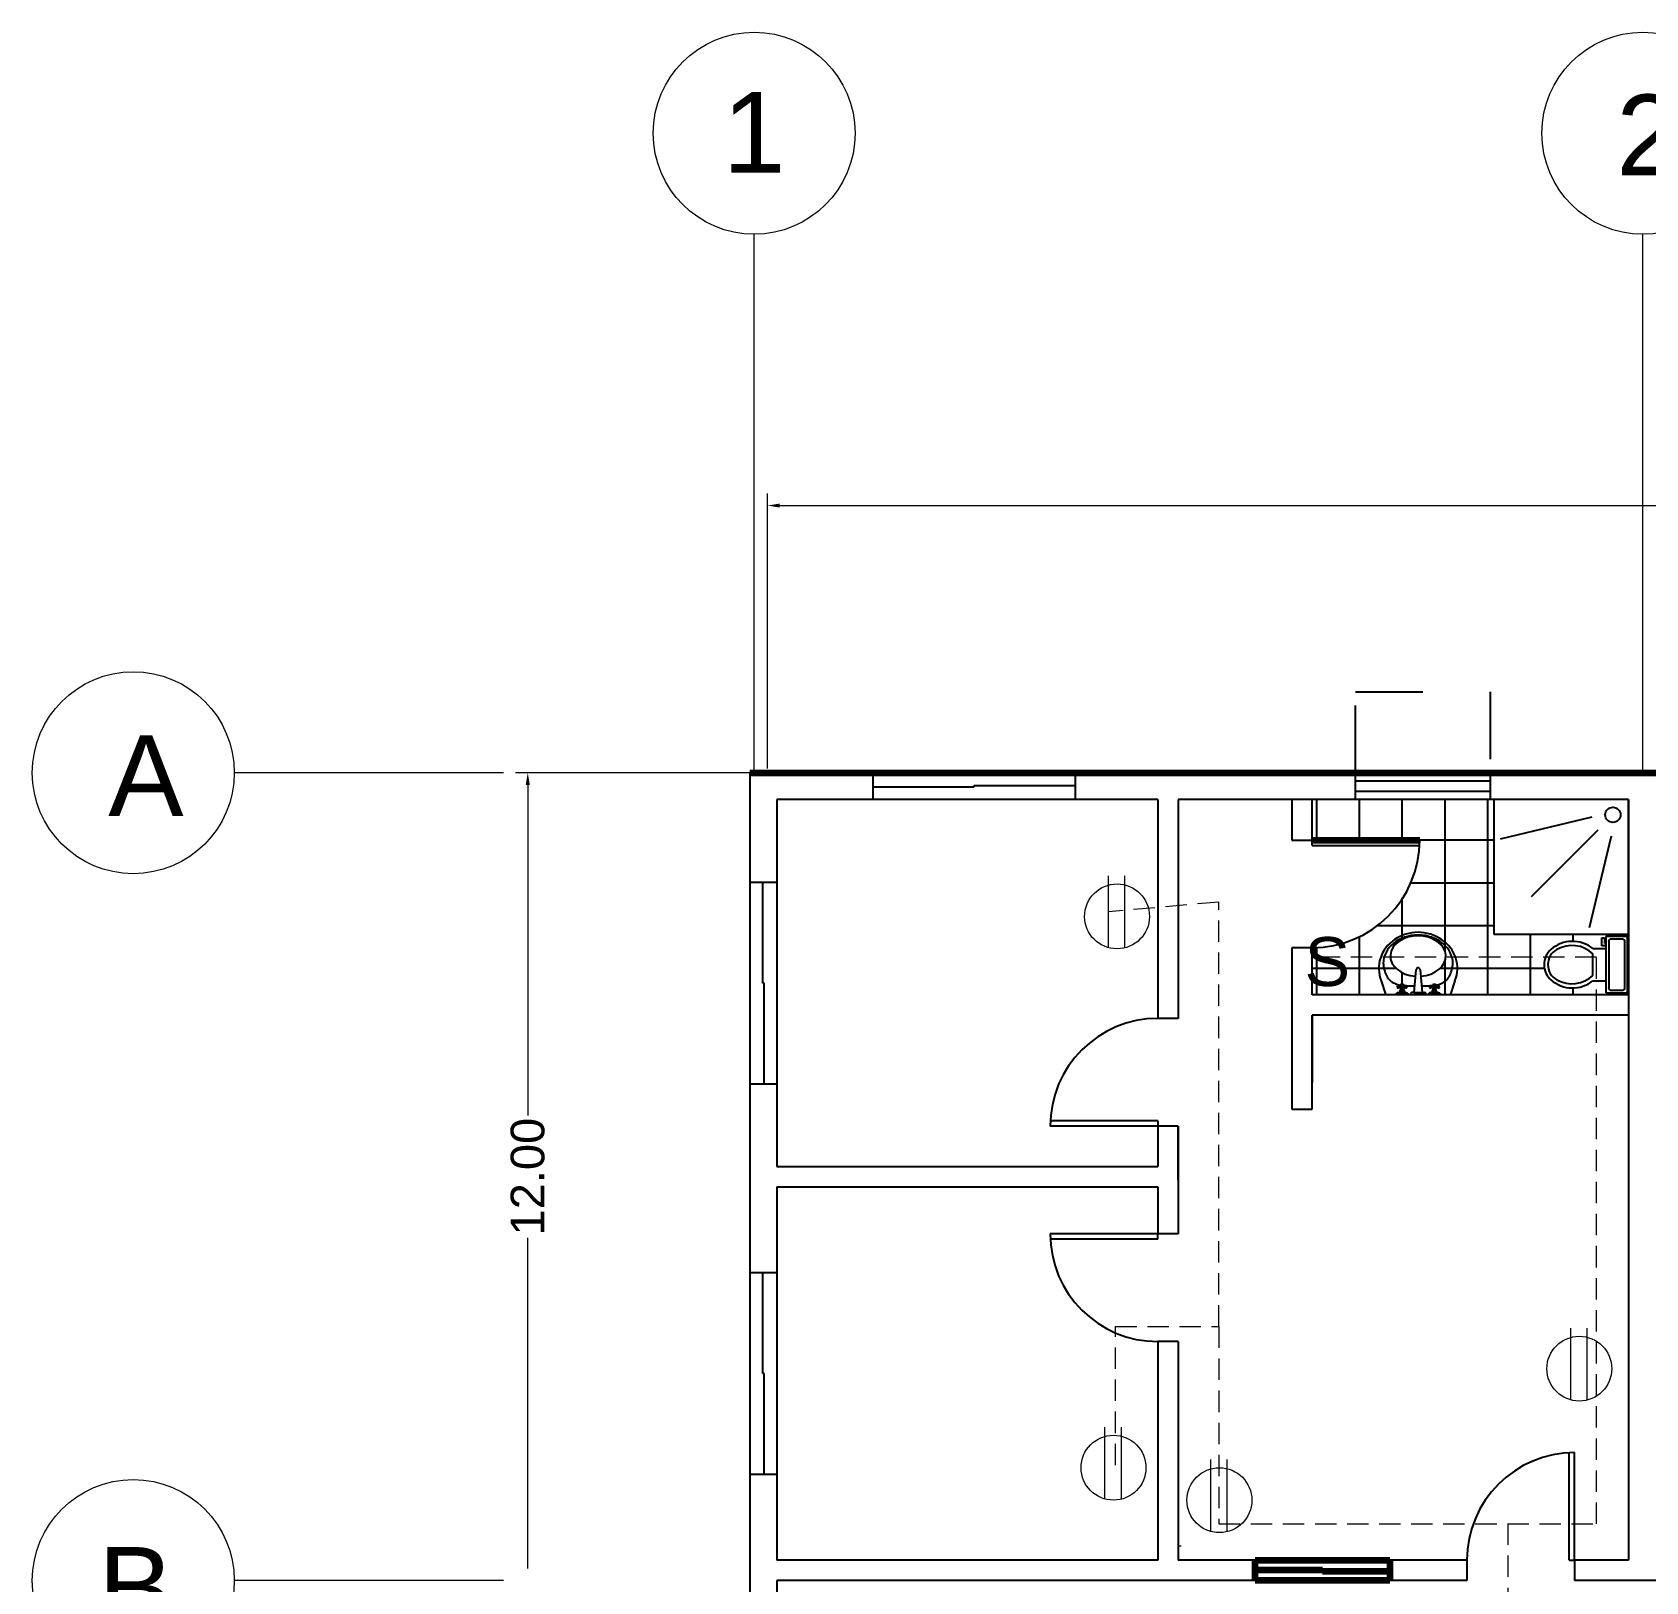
# Model space of a CAD drawing. Header units: millimetres. Extents: x 2391 to 3323, y 1596 to 2537.
# Drawn here: x 2839.98 to 2863.95, y 2284.13 to 2307.15 of the extents above; entities that cross this region are included whole.
import ezdxf

# ---------------------------------------------------------------- set-up
doc = ezdxf.new("R2010")
doc.units = ezdxf.units.MM
doc.linetypes.add('DASHED2', pattern=[9.525, 6.35, -3.175])
doc.linetypes.add('JIS_02_1.0', pattern=[2, 1, -1])
doc.layers.get('Defpoints').update_dxf_attribs({"color": 115})
for name, color, linetype in [('BATH', 171, 'Continuous'), ('dimensions', 203, 'Continuous'), ('doors', 31, 'Continuous'), ('doors and windows schedule', 11, 'Continuous'), ('Electrical symbols', 81, 'Continuous'), ('exterior wall', 140, 'Continuous'), ('furnitures', 40, 'Continuous'), ('interior wall', 191, 'Continuous'), ('Lightning text', 211, 'Continuous'), ('windows', 241, 'Continuous')]:
    doc.layers.add(name, color=color, linetype=linetype)
doc.styles.add('PDF Swis721 BT', font='swiss.ttf')
doc.styles.get("Standard").update_dxf_attribs({"font": 'arial.ttf'})

msp = doc.modelspace()

# ---------------------------------------------------------------- linework, layer by layer
at = {"color": 0, "linetype": 'ByBlock'}
for p, q in [((2863.691, 2295.751), (2861.691, 2295.751)), ((2861.691, 2295.751), (2861.691, 2293.751)), ((2863.691, 2293.751), (2863.691, 2295.751)), ((2863.149, 2295.492), (2861.786, 2295.165)), ((2862.252, 2294.312), (2863.242, 2295.302)), ((2863.433, 2295.209), (2863.105, 2293.846)), ((2861.691, 2293.751), (2863.691, 2293.751)), ((2863.297, 2293.7), (2863.337, 2293.7)), ((2863.297, 2293.58), (2863.297, 2293.7)), ((2863.337, 2293.7), (2863.337, 2293.62)), ((2863.357, 2293.72), (2863.357, 2292.88)), ((2863.677, 2293.72), (2863.357, 2293.72)), ((2863.597, 2293.68), (2863.437, 2293.68)), ((2863.677, 2292.88), (2863.677, 2293.72)), ((2863.163, 2293.54), (2863.357, 2293.54)), ((2863.163, 2293.14), (2863.163, 2293.46)), ((2863.357, 2293.58), (2863.297, 2293.58)), ((2863.337, 2293.62), (2863.357, 2293.62)), ((2863.397, 2293.64), (2863.397, 2292.96)), ((2863.637, 2292.96), (2863.637, 2293.64)), ((2860.049, 2293.318), (2860.05, 2293.304)), ((2860.05, 2293.304), (2860.054, 2293.278)), ((2860.054, 2293.278), (2860.058, 2293.252)), ((2860.058, 2293.252), (2860.064, 2293.227)), ((2860.064, 2293.227), (2860.07, 2293.203)), ((2860.07, 2293.203), (2860.078, 2293.18)), ((2860.078, 2293.18), (2860.086, 2293.158)), ((2860.506, 2292.885), (2860.536, 2293.223)), ((2860.538, 2293.232), (2860.536, 2293.223)), ((2860.542, 2293.24), (2860.538, 2293.232)), ((2860.548, 2293.247), (2860.542, 2293.24)), ((2860.557, 2293.251), (2860.548, 2293.247)), ((2860.566, 2293.253), (2860.557, 2293.251)), ((2860.575, 2293.251), (2860.566, 2293.253)), ((2860.584, 2293.247), (2860.575, 2293.251)), ((2860.59, 2293.24), (2860.584, 2293.247)), ((2860.595, 2293.232), (2860.59, 2293.24)), ((2860.596, 2293.223), (2860.595, 2293.232)), ((2860.596, 2293.223), (2860.626, 2292.885)), ((2861.046, 2293.158), (2861.054, 2293.18)), ((2861.054, 2293.18), (2861.062, 2293.203)), ((2861.062, 2293.203), (2861.069, 2293.227)), ((2861.069, 2293.227), (2861.074, 2293.252)), ((2861.074, 2293.252), (2861.079, 2293.278)), ((2861.079, 2293.278), (2861.082, 2293.304)), ((2861.082, 2293.304), (2861.083, 2293.318)), ((2860.018, 2293.058), (2860.084, 2292.862)), ((2860.086, 2293.158), (2860.096, 2293.139)), ((2860.086, 2293.158), (2860.086, 2293.158)), ((2860.096, 2293.139), (2860.106, 2293.12)), ((2860.106, 2293.12), (2860.117, 2293.104)), ((2860.117, 2293.104), (2860.129, 2293.088)), ((2860.129, 2293.088), (2860.141, 2293.075)), ((2860.141, 2293.075), (2860.154, 2293.062)), ((2860.154, 2293.062), (2860.168, 2293.051)), ((2860.168, 2293.051), (2860.183, 2293.041)), ((2860.183, 2293.041), (2860.199, 2293.031)), ((2860.183, 2293.041), (2860.183, 2293.041)), ((2860.199, 2293.031), (2860.215, 2293.023)), ((2860.215, 2293.023), (2860.231, 2293.016)), ((2860.231, 2293.016), (2860.247, 2293.01)), ((2860.247, 2293.01), (2860.264, 2293.005)), ((2860.256, 2292.977), (2860.253, 2292.97)), ((2860.253, 2292.97), (2860.256, 2292.962)), ((2860.261, 2292.983), (2860.256, 2292.977)), ((2860.256, 2292.962), (2860.261, 2292.957)), ((2860.269, 2292.985), (2860.261, 2292.983)), ((2860.261, 2292.957), (2860.269, 2292.955)), ((2860.264, 2293.005), (2860.281, 2293)), ((2860.276, 2292.983), (2860.269, 2292.985)), ((2860.269, 2292.955), (2860.276, 2292.957)), ((2860.281, 2292.977), (2860.276, 2292.983)), ((2860.276, 2292.957), (2860.281, 2292.962)), ((2860.281, 2293), (2860.297, 2292.996)), ((2860.281, 2292.977), (2860.299, 2292.977)), ((2860.283, 2292.97), (2860.281, 2292.977)), ((2860.281, 2292.962), (2860.283, 2292.97)), ((2860.299, 2292.962), (2860.281, 2292.962)), ((2860.297, 2292.996), (2860.304, 2292.995)), ((2860.3, 2292.985), (2860.298, 2292.97)), ((2860.298, 2292.97), (2860.3, 2292.954)), ((2860.306, 2293), (2860.3, 2292.985)), ((2860.3, 2292.954), (2860.306, 2292.94)), ((2860.305, 2292.92), (2860.306, 2292.932)), ((2860.317, 2293.006), (2860.306, 2293)), ((2860.351, 2292.94), (2860.306, 2292.94)), ((2860.306, 2292.94), (2860.306, 2292.932)), ((2860.306, 2292.932), (2860.351, 2292.932)), ((2860.316, 2292.977), (2860.314, 2292.97)), ((2860.314, 2292.97), (2860.316, 2292.962)), ((2860.321, 2292.983), (2860.316, 2292.977)), ((2860.316, 2292.962), (2860.321, 2292.957)), ((2860.328, 2293.007), (2860.317, 2293.006)), ((2860.328, 2292.985), (2860.321, 2292.983)), ((2860.321, 2292.957), (2860.328, 2292.955)), ((2860.34, 2293.006), (2860.328, 2293.007)), ((2860.336, 2292.983), (2860.328, 2292.985)), ((2860.328, 2292.955), (2860.336, 2292.957)), ((2860.341, 2292.977), (2860.336, 2292.983)), ((2860.336, 2292.957), (2860.341, 2292.962)), ((2860.351, 2293), (2860.34, 2293.006)), ((2860.343, 2292.97), (2860.341, 2292.977)), ((2860.341, 2292.962), (2860.343, 2292.97)), ((2860.357, 2292.985), (2860.351, 2293)), ((2860.351, 2292.94), (2860.357, 2292.954)), ((2860.351, 2292.932), (2860.351, 2292.94)), ((2860.351, 2292.932), (2860.352, 2292.919)), ((2860.355, 2292.989), (2860.374, 2292.988)), ((2860.359, 2292.97), (2860.357, 2292.985)), ((2860.357, 2292.954), (2860.359, 2292.97)), ((2860.358, 2292.977), (2860.376, 2292.977)), ((2860.358, 2292.962), (2860.376, 2292.962)), ((2860.374, 2292.988), (2860.389, 2292.987)), ((2860.376, 2292.977), (2860.374, 2292.97)), ((2860.374, 2292.97), (2860.376, 2292.962)), ((2860.381, 2292.983), (2860.376, 2292.977)), ((2860.376, 2292.962), (2860.381, 2292.957)), ((2860.389, 2292.985), (2860.381, 2292.983)), ((2860.381, 2292.957), (2860.389, 2292.955)), ((2860.389, 2292.987), (2860.404, 2292.987)), ((2860.396, 2292.983), (2860.389, 2292.985)), ((2860.389, 2292.955), (2860.396, 2292.957)), ((2860.401, 2292.977), (2860.396, 2292.983)), ((2860.396, 2292.957), (2860.401, 2292.962)), ((2860.404, 2292.97), (2860.401, 2292.977)), ((2860.401, 2292.962), (2860.404, 2292.97)), ((2860.404, 2292.987), (2860.419, 2292.987)), ((2860.419, 2292.987), (2860.434, 2292.987)), ((2860.434, 2292.987), (2860.45, 2292.987)), ((2860.434, 2292.987), (2860.434, 2292.987)), ((2860.45, 2292.987), (2860.466, 2292.987)), ((2860.466, 2292.987), (2860.482, 2292.987)), ((2860.482, 2292.987), (2860.498, 2292.987)), ((2860.498, 2292.987), (2860.515, 2292.987)), ((2860.617, 2292.986), (2860.636, 2292.987)), ((2860.636, 2292.987), (2860.651, 2292.987)), ((2860.651, 2292.987), (2860.665, 2292.987)), ((2860.665, 2292.987), (2860.681, 2292.987)), ((2860.681, 2292.987), (2860.696, 2292.987)), ((2860.681, 2292.987), (2860.681, 2292.987)), ((2860.696, 2292.987), (2860.713, 2292.987)), ((2860.713, 2292.987), (2860.729, 2292.987)), ((2860.729, 2292.987), (2860.746, 2292.987)), ((2860.736, 2292.977), (2860.734, 2292.97)), ((2860.734, 2292.97), (2860.736, 2292.962)), ((2860.741, 2292.983), (2860.736, 2292.977)), ((2860.736, 2292.962), (2860.741, 2292.957)), ((2860.749, 2292.985), (2860.741, 2292.983)), ((2860.741, 2292.957), (2860.749, 2292.955)), ((2860.746, 2292.987), (2860.763, 2292.988)), ((2860.756, 2292.983), (2860.749, 2292.985)), ((2860.749, 2292.955), (2860.756, 2292.957)), ((2860.762, 2292.977), (2860.756, 2292.983)), ((2860.756, 2292.957), (2860.762, 2292.962)), ((2860.764, 2292.97), (2860.762, 2292.977)), ((2860.762, 2292.977), (2860.779, 2292.977)), ((2860.762, 2292.962), (2860.764, 2292.97)), ((2860.779, 2292.962), (2860.762, 2292.962)), ((2860.763, 2292.988), (2860.78, 2292.989)), ((2860.781, 2292.985), (2860.779, 2292.97)), ((2860.779, 2292.97), (2860.781, 2292.954)), ((2860.78, 2292.989), (2860.782, 2292.99)), ((2860.786, 2293), (2860.781, 2292.985)), ((2860.781, 2292.954), (2860.786, 2292.94)), ((2860.785, 2292.92), (2860.786, 2292.932)), ((2860.797, 2293.006), (2860.786, 2293)), ((2860.831, 2292.94), (2860.786, 2292.94)), ((2860.786, 2292.94), (2860.786, 2292.932)), ((2860.786, 2292.932), (2860.831, 2292.932)), ((2860.796, 2292.977), (2860.794, 2292.97)), ((2860.794, 2292.97), (2860.796, 2292.962)), ((2860.801, 2292.983), (2860.796, 2292.977)), ((2860.796, 2292.962), (2860.801, 2292.957)), ((2860.809, 2293.007), (2860.797, 2293.006)), ((2860.809, 2292.985), (2860.801, 2292.983)), ((2860.801, 2292.957), (2860.809, 2292.955)), ((2860.82, 2293.006), (2860.809, 2293.007)), ((2860.816, 2292.983), (2860.809, 2292.985)), ((2860.809, 2292.955), (2860.816, 2292.957)), ((2860.822, 2292.977), (2860.816, 2292.983)), ((2860.816, 2292.957), (2860.822, 2292.962)), ((2860.831, 2293), (2860.82, 2293.006)), ((2860.824, 2292.97), (2860.822, 2292.977)), ((2860.822, 2292.962), (2860.824, 2292.97)), ((2860.837, 2292.985), (2860.831, 2293)), ((2860.831, 2292.94), (2860.837, 2292.954)), ((2860.831, 2292.932), (2860.831, 2292.94)), ((2860.831, 2292.932), (2860.832, 2292.919)), ((2860.832, 2292.997), (2860.85, 2293)), ((2860.839, 2292.97), (2860.837, 2292.985)), ((2860.837, 2292.954), (2860.839, 2292.97)), ((2860.838, 2292.977), (2860.856, 2292.977)), ((2860.838, 2292.962), (2860.856, 2292.962)), ((2860.85, 2293), (2860.867, 2293.005)), ((2860.856, 2292.977), (2860.854, 2292.97)), ((2860.854, 2292.97), (2860.856, 2292.962)), ((2860.861, 2292.983), (2860.856, 2292.977)), ((2860.856, 2292.962), (2860.861, 2292.957)), ((2860.869, 2292.985), (2860.861, 2292.983)), ((2860.861, 2292.957), (2860.869, 2292.955)), ((2860.867, 2293.005), (2860.884, 2293.01)), ((2860.876, 2292.983), (2860.869, 2292.985)), ((2860.869, 2292.955), (2860.876, 2292.957)), ((2860.882, 2292.977), (2860.876, 2292.983)), ((2860.876, 2292.957), (2860.882, 2292.962)), ((2860.884, 2292.97), (2860.882, 2292.977)), ((2860.882, 2292.962), (2860.884, 2292.97)), ((2860.884, 2293.01), (2860.901, 2293.016)), ((2860.901, 2293.016), (2860.918, 2293.023)), ((2860.918, 2293.023), (2860.934, 2293.031)), ((2860.934, 2293.031), (2860.949, 2293.041)), ((2860.949, 2293.041), (2860.964, 2293.051)), ((2860.949, 2293.041), (2860.949, 2293.041)), ((2860.964, 2293.051), (2860.978, 2293.062)), ((2860.978, 2293.062), (2860.991, 2293.075)), ((2860.991, 2293.075), (2861.004, 2293.088)), ((2861.004, 2293.088), (2861.015, 2293.104)), ((2861.015, 2293.104), (2861.026, 2293.12)), ((2861.026, 2293.12), (2861.037, 2293.139)), ((2861.037, 2293.139), (2861.046, 2293.158)), ((2861.046, 2293.158), (2861.046, 2293.158)), ((2861.114, 2293.058), (2861.048, 2292.862)), ((2863.163, 2293.06), (2863.357, 2293.06)), ((2860.246, 2292.873), (2860.236, 2292.862)), ((2860.257, 2292.879), (2860.246, 2292.873)), ((2860.269, 2292.88), (2860.257, 2292.879)), ((2860.261, 2292.88), (2860.273, 2292.883)), ((2860.389, 2292.88), (2860.269, 2292.88)), ((2860.273, 2292.883), (2860.285, 2292.888)), ((2860.285, 2292.888), (2860.294, 2292.897)), ((2860.294, 2292.897), (2860.301, 2292.908)), ((2860.298, 2292.902), (2860.359, 2292.902)), ((2860.301, 2292.908), (2860.305, 2292.92)), ((2860.352, 2292.919), (2860.357, 2292.905)), ((2860.357, 2292.905), (2860.365, 2292.894)), ((2860.365, 2292.894), (2860.376, 2292.885)), ((2860.376, 2292.885), (2860.389, 2292.88)), ((2860.404, 2292.874), (2860.389, 2292.88)), ((2860.422, 2292.862), (2860.404, 2292.874)), ((2860.456, 2292.877), (2860.453, 2292.87)), ((2860.453, 2292.87), (2860.454, 2292.862)), ((2860.461, 2292.882), (2860.456, 2292.877)), ((2860.469, 2292.885), (2860.461, 2292.882)), ((2860.476, 2292.885), (2860.469, 2292.885)), ((2860.506, 2292.885), (2860.476, 2292.885)), ((2860.506, 2292.885), (2860.626, 2292.885)), ((2860.626, 2292.885), (2860.664, 2292.885)), ((2860.671, 2292.885), (2860.664, 2292.885)), ((2860.678, 2292.882), (2860.671, 2292.885)), ((2860.683, 2292.877), (2860.678, 2292.882)), ((2860.686, 2292.87), (2860.683, 2292.877)), ((2860.686, 2292.862), (2860.686, 2292.87)), ((2860.727, 2292.873), (2860.716, 2292.862)), ((2860.737, 2292.879), (2860.727, 2292.873)), ((2860.749, 2292.88), (2860.737, 2292.879)), ((2860.741, 2292.88), (2860.754, 2292.883)), ((2860.869, 2292.88), (2860.749, 2292.88)), ((2860.754, 2292.883), (2860.765, 2292.888)), ((2860.765, 2292.888), (2860.774, 2292.897)), ((2860.774, 2292.897), (2860.781, 2292.908)), ((2860.779, 2292.902), (2860.839, 2292.902)), ((2860.781, 2292.908), (2860.785, 2292.92)), ((2860.832, 2292.919), (2860.837, 2292.905)), ((2860.837, 2292.905), (2860.845, 2292.894)), ((2860.845, 2292.894), (2860.856, 2292.885)), ((2860.856, 2292.885), (2860.869, 2292.88)), ((2860.884, 2292.874), (2860.869, 2292.88)), ((2860.902, 2292.862), (2860.884, 2292.874)), ((2863.357, 2292.88), (2863.677, 2292.88)), ((2863.437, 2292.92), (2863.597, 2292.92))]:
    msp.add_line(p, q, dxfattribs=at)
msp.add_circle((2863.46, 2295.526), 0.113, dxfattribs=at)
for centre, radius, start, end in [((2862.86, 2293.159), 0.487, 51.4691, 131.0789), ((2863.432, 2293.645), 0.0354, 81.8699, 188.1301), ((2863.602, 2293.645), 0.0354, 351.8699, 98.1301), ((2862.737, 2293.3), 0.3, 131.0789, 228.9209), ((2862.755, 2293.3), 0.26, 119.5765, 240.4233), ((2862.851, 2293.132), 0.453, 46.3677, 119.5765), ((2862.86, 2293.441), 0.487, 228.9209, 308.5307), ((2862.851, 2293.468), 0.453, 240.4233, 313.6321), ((2863.432, 2292.955), 0.0354, 171.8699, 278.1301), ((2863.602, 2292.955), 0.0354, 261.8699, 8.1301)]:
    msp.add_arc(centre, radius, start, end, dxfattribs=at)
for centre, major_axis, ratio, start_param, end_param in [((2860.566, 2293.245), (-0.584, 0), 0.916316, 2.786438, 6.63834), ((2860.566, 2293.318), (-0.517, 0), 0.815274, 3.141593, 6.283185), ((2860.566, 2293.428), (-0.412, 0), 0.730435, 1.664123, 7.760732)]:
    msp.add_ellipse(centre, major_axis=major_axis, ratio=ratio, start_param=start_param, end_param=end_param, dxfattribs=at)
at = {"layer": 'BATH', "linetype": 'Continuous'}
for p, q in [((2859.062, 2295.151), (2859.062, 2295.751)), ((2859.697, 2295.151), (2859.697, 2295.751)), ((2860.332, 2295.151), (2860.332, 2295.751)), ((2860.967, 2293.583), (2860.967, 2295.751)), ((2861.602, 2292.851), (2861.602, 2295.751)), ((2858.991, 2295.152), (2861.691, 2295.152)), ((2860.46, 2294.517), (2861.691, 2294.517)), ((2860.332, 2293.693), (2860.332, 2294.278)), ((2859.966, 2293.882), (2861.691, 2293.882)), ((2859.697, 2292.851), (2859.697, 2293.715)), ((2860.332, 2293.676), (2860.332, 2293.693)), ((2862.237, 2292.851), (2862.237, 2293.751)), ((2862.872, 2293.646), (2862.872, 2293.751)), ((2863.507, 2293.72), (2863.507, 2293.751)), ((2859.062, 2292.851), (2859.062, 2293.553)), ((2860.967, 2293.497), (2860.967, 2293.583)), ((2858.991, 2293.247), (2860.059, 2293.247)), ((2860.059, 2293.247), (2860.237, 2293.247)), ((2860.332, 2293.007), (2860.332, 2293.181)), ((2860.895, 2293.247), (2861.073, 2293.247)), ((2860.967, 2293.053), (2860.967, 2293.36)), ((2861.073, 2293.247), (2862.442, 2293.247)), ((2863.677, 2293.247), (2863.691, 2293.247)), ((2860.967, 2292.851), (2860.967, 2293.053)), ((2862.872, 2292.851), (2862.872, 2292.954)), ((2860.332, 2292.851), (2860.332, 2292.88)), ((2863.507, 2292.851), (2863.507, 2292.88))]:
    msp.add_line(p, q, dxfattribs=at)
at = {"layer": 'Defpoints', "linetype": 'DASHED2', "lineweight": 13, "ltscale": 0.05}
for p, q in [((2857.606, 2294.23), (2855.966, 2294.084)), ((2857.606, 2287.924), (2857.606, 2294.23)), ((2863.217, 2293.412), (2859.065, 2293.412)), ((2863.217, 2284.993), (2863.217, 2293.412)), ((2856.07, 2285.866), (2856.07, 2287.924)), ((2856.07, 2287.924), (2857.606, 2287.924)), ((2857.606, 2287.924), (2857.606, 2284.993)), ((2857.606, 2284.993), (2863.217, 2284.993)), ((2861.9, 2284.997), (2861.9, 2283.708))]:
    msp.add_line(p, q, dxfattribs=at)
at = {"layer": 'dimensions', "lineweight": 13}
for p, q in [((2850.904, 2296.214), (2850.904, 2300.3)), ((2851.084, 2300.12), (2869.961, 2300.12)), ((2850.641, 2296.151), (2847.161, 2296.151)), ((2847.341, 2295.971), (2847.341, 2291.06)), ((2847.341, 2284.331), (2847.341, 2289.242))]:
    msp.add_line(p, q, dxfattribs=at)
at = {"layer": 'dimensions', "lineweight": 100}
msp.add_line((2850.641, 2296.151), (2850.841, 2296.151), dxfattribs=at)
at = {"layer": 'dimensions'}
for points in [[(2851.084, 2300.15), (2851.084, 2300.09), (2850.904, 2300.12)], [(2847.311, 2295.971), (2847.371, 2295.971), (2847.341, 2296.151)]]:
    msp.add_solid(points, dxfattribs=at)
at = {"layer": 'doors'}
for p, q in [((2858.991, 2295.151), (2860.591, 2295.151)), ((2858.991, 2295.071), (2858.991, 2295.151)), ((2858.991, 2295.071), (2860.589, 2295.071)), ((2856.701, 2290.901), (2855.101, 2290.901)), ((2856.701, 2290.981), (2855.103, 2290.981)), ((2856.701, 2290.981), (2856.701, 2290.901)), ((2856.701, 2289.301), (2855.101, 2289.301)), ((2856.701, 2289.221), (2855.103, 2289.221)), ((2856.701, 2289.221), (2856.701, 2289.301)), ((2862.811, 2284.451), (2862.811, 2286.049)), ((2862.891, 2284.451), (2862.891, 2286.051)), ((2862.811, 2284.451), (2862.891, 2284.451))]:
    msp.add_line(p, q, dxfattribs=at)
at = {"layer": 'doors', "lineweight": 100}
msp.add_line((2858.991, 2295.151), (2860.591, 2295.151), dxfattribs=at)
at = {"layer": 'doors'}
for centre, start, end in [((2858.991, 2295.151), 270, 0), ((2856.701, 2290.901), 90, 180), ((2856.701, 2289.301), 180, 270), ((2862.891, 2284.451), 90, 180)]:
    msp.add_arc(centre, 1.6, start, end, dxfattribs=at)
at = {"layer": 'Electrical symbols', "lineweight": 18}
for p, q in [((2855.966, 2293.548), (2855.966, 2294.621)), ((2856.209, 2293.548), (2856.209, 2294.621)), ((2862.833, 2286.829), (2862.833, 2287.902)), ((2863.076, 2286.829), (2863.076, 2287.902)), ((2855.914, 2285.358), (2855.914, 2286.431)), ((2856.158, 2285.358), (2856.158, 2286.431)), ((2857.487, 2284.874), (2857.487, 2285.947)), ((2857.731, 2284.874), (2857.731, 2285.947))]:
    msp.add_line(p, q, dxfattribs=at)
for centre in [(2856.094, 2294.017), (2862.961, 2287.298), (2856.042, 2285.827), (2857.615, 2285.344)]:
    msp.add_circle(centre, 0.482, dxfattribs=at)
at = {"layer": 'exterior wall', "lineweight": 100}
msp.add_line((2850.641, 2296.151), (2891.041, 2296.151), dxfattribs=at)
at = {"layer": 'exterior wall'}
for p, q in [((2850.641, 2296.151), (2850.641, 2266.151)), ((2856.701, 2295.751), (2851.041, 2295.751)), ((2851.041, 2295.751), (2851.041, 2290.301)), ((2863.691, 2295.751), (2857.001, 2295.751)), ((2851.041, 2290.001), (2851.041, 2284.451)), ((2851.041, 2284.151), (2851.041, 2278.151))]:
    msp.add_line(p, q, dxfattribs=at)
at = {"layer": 'exterior wall', "lineweight": 13}
msp.add_line((2851.041, 2284.151), (2851.041, 2278.151), dxfattribs=at)
at = {"layer": 'furnitures'}
msp.add_line((2857.039, 2284.654), (2857.039, 2284.673), dxfattribs=at)
at = {"layer": 'interior wall'}
for p, q in [((2856.701, 2295.751), (2856.701, 2292.501)), ((2857.001, 2295.751), (2857.001, 2292.501)), ((2858.691, 2295.751), (2858.691, 2295.151)), ((2858.991, 2295.151), (2858.991, 2295.751)), ((2863.691, 2295.751), (2863.691, 2284.451)), ((2863.691, 2295.751), (2863.691, 2292.551)), ((2858.691, 2295.151), (2858.991, 2295.151)), ((2858.691, 2293.551), (2858.691, 2291.151)), ((2858.991, 2293.551), (2858.691, 2293.551)), ((2858.991, 2292.851), (2858.991, 2293.551)), ((2863.691, 2292.851), (2858.991, 2292.851)), ((2857.001, 2292.501), (2856.701, 2292.501)), ((2863.691, 2292.551), (2858.991, 2292.551)), ((2858.991, 2291.151), (2858.991, 2292.551)), ((2858.991, 2292.551), (2858.991, 2291.551)), ((2858.691, 2291.151), (2858.991, 2291.151)), ((2856.701, 2290.901), (2856.701, 2290.301)), ((2857.001, 2290.901), (2856.701, 2290.901)), ((2857.001, 2290.901), (2857.001, 2289.301)), ((2857.001, 2290.101), (2857.001, 2290.901)), ((2851.041, 2290.301), (2856.701, 2290.301)), ((2857.001, 2290.101), (2857.001, 2289.301)), ((2851.041, 2290.001), (2856.701, 2290.001)), ((2856.701, 2290.001), (2856.701, 2289.301)), ((2857.001, 2289.301), (2856.701, 2289.301)), ((2856.701, 2287.701), (2856.701, 2284.451)), ((2857.001, 2287.701), (2856.701, 2287.701)), ((2857.001, 2287.701), (2857.001, 2284.451)), ((2856.701, 2284.451), (2851.041, 2284.451)), ((2861.291, 2284.451), (2857.001, 2284.451)), ((2857.022, 2284.451), (2857.001, 2284.451)), ((2861.291, 2284.451), (2861.291, 2284.151)), ((2863.691, 2284.451), (2862.891, 2284.451)), ((2862.891, 2284.451), (2862.891, 2284.151)), ((2861.291, 2284.151), (2851.041, 2284.151)), ((2864.591, 2284.151), (2862.891, 2284.151))]:
    msp.add_line(p, q, dxfattribs=at)
at = {"layer": 'Lightning text', "linetype": 'ByBlock', "lineweight": 13, "ltscale": 0.02}
for p, q in [((2850.704, 2296.151), (2850.704, 2304.151)), ((2863.904, 2296.151), (2863.904, 2304.151)), ((2846.981, 2296.151), (2842.981, 2296.151)), ((2846.981, 2284.151), (2842.981, 2284.151))]:
    msp.add_line(p, q, dxfattribs=at)
for centre in [(2850.704, 2305.651), (2863.904, 2305.651), (2841.481, 2296.151), (2841.481, 2284.151)]:
    msp.add_circle(centre, 1.5, dxfattribs=at)
at = {"layer": 'windows', "linetype": 'JIS_02_1.0'}
for p, q in [((2859.637, 2296.151), (2859.637, 2297.351)), ((2859.637, 2297.351), (2861.637, 2297.351)), ((2861.637, 2297.351), (2861.637, 2296.151))]:
    msp.add_line(p, q, dxfattribs=at)
at = {"layer": 'windows'}
for p, q in [((2852.471, 2295.751), (2852.471, 2296.151)), ((2855.471, 2296.151), (2852.471, 2296.151)), ((2855.471, 2296.151), (2855.471, 2295.751)), ((2859.637, 2295.751), (2859.637, 2296.151)), ((2859.637, 2296.151), (2861.637, 2296.151)), ((2861.637, 2296.151), (2861.637, 2295.751)), ((2852.471, 2295.941), (2853.971, 2295.941)), ((2853.971, 2295.941), (2853.971, 2295.961)), ((2853.971, 2295.961), (2855.471, 2295.961)), ((2859.637, 2296.031), (2861.637, 2296.031)), ((2861.637, 2295.871), (2859.637, 2295.871)), ((2855.471, 2295.751), (2852.471, 2295.751)), ((2861.637, 2295.751), (2859.637, 2295.751)), ((2850.641, 2294.526), (2851.041, 2294.526)), ((2850.641, 2294.526), (2850.641, 2291.526)), ((2850.831, 2293.026), (2850.831, 2294.526)), ((2851.041, 2294.526), (2851.041, 2291.526)), ((2850.851, 2293.026), (2850.831, 2293.026)), ((2850.851, 2291.526), (2850.851, 2293.026)), ((2851.041, 2291.526), (2850.641, 2291.526)), ((2850.641, 2288.726), (2851.041, 2288.726)), ((2850.641, 2288.726), (2850.641, 2285.726)), ((2850.831, 2287.226), (2850.831, 2288.726)), ((2851.041, 2288.726), (2851.041, 2285.726)), ((2850.851, 2287.226), (2850.831, 2287.226)), ((2850.851, 2285.726), (2850.851, 2287.226)), ((2851.041, 2285.726), (2850.641, 2285.726))]:
    msp.add_line(p, q, dxfattribs=at)
at = {"layer": 'windows', "lineweight": 100}
for p, q in [((2858.146, 2284.151), (2858.146, 2284.451)), ((2858.146, 2284.451), (2860.146, 2284.451)), ((2858.146, 2284.311), (2859.146, 2284.311)), ((2859.146, 2284.311), (2859.146, 2284.291)), ((2860.146, 2284.451), (2860.146, 2284.151)), ((2860.146, 2284.151), (2858.146, 2284.151)), ((2859.146, 2284.291), (2860.146, 2284.291))]:
    msp.add_line(p, q, dxfattribs=at)

# ---------------------------------------------------------------- texts
at = {"layer": 'dimensions', "lineweight": 13, "insert": (2847.341, 2290.151), "char_height": 0.5, "attachment_point": 5, "rotation": 90}
msp.add_mtext('\\A1;12.00', dxfattribs=at)
at = {"layer": 'doors and windows schedule'}
for s, p in [('1', (2850.235, 2305.064)), ('2', (2863.509, 2305.025)), ('A', (2841.11, 2295.509)), ('B', (2840.959, 2283.449))]:
    msp.add_text(s, height=1.2, dxfattribs=at).set_placement(p)
at = {"layer": 'Electrical symbols', "insert": (2858.879, 2292.972), "char_height": 0.727, "attachment_point": 7, "style": 'PDF Swis721 BT'}
msp.add_mtext('S', dxfattribs=at)

doc.saveas('drawing.dxf')
